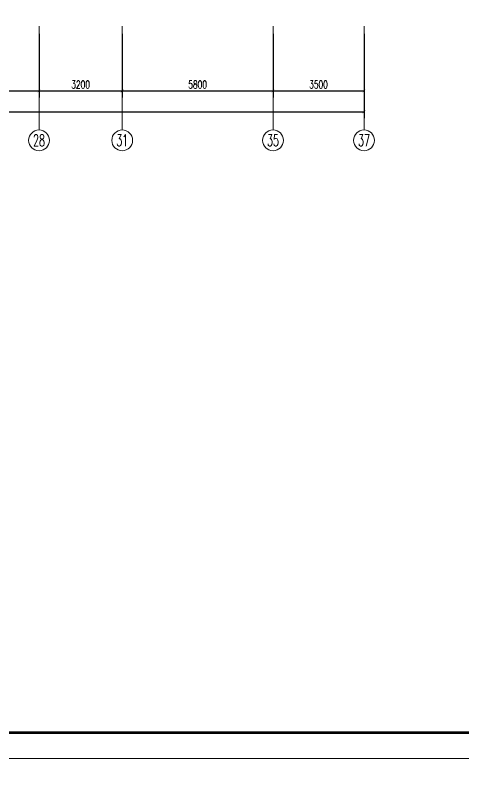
# Model space of a CAD drawing. Extents: x 3753737 to 4713801, y -857380 to 24339.
# Drawn here: x 4589929 to 4607150, y -748852 to -719756 of the extents above; entities that cross this region are included whole.
import ezdxf
from ezdxf.enums import TextEntityAlignment as Align

# ---------------------------------------------------------------- set-up
doc = ezdxf.new("R2010")
doc.units = 0
doc.header["$LTSCALE"] = 1000
doc.header["$MEASUREMENT"] = 0
doc.layers.get('0').update_dxf_attribs({"linetype": 'CONTINUOUS'})
doc.layers.get('Defpoints').update_dxf_attribs({"linetype": 'CONTINUOUS'})
doc.layers.add('!!电气', color=1, linetype='CONTINUOUS')
for name, color, linetype, lineweight in [('AXIS', 114, 'CONTINUOUS', 20), ('AXIS_TEXT', 7, 'CONTINUOUS', 20), ('图框', 147, 'CONTINUOUS', 20)]:
    doc.layers.add(name, color=color, linetype=linetype, lineweight=lineweight)
doc.styles.add('_TCH_AXIS', font='COMPLEX', dxfattribs={"bigfont": 'GBCBIG'})
doc.styles.add('_TCH_DIM_T3', font='SIMPLEX.shx', dxfattribs={"width": 0.705882, "bigfont": 'GBCBIG.shx'})
doc.styles.add('COMPLEX', font='COMPLEX')
doc.dimstyles.new('_TCH_ARCH&&100', dxfattribs={"dimtxt": 297.5, "dimasz": 100, "dimexe": 250, "dimexo": 300, "dimgap": 100, "dimtad": 1, "dimdec": 0, "dimzin": 0, "dimdsep": 46, "dimtxsty": '_TCH_DIM_T3', "dimblk": 'ARCHTICK', "dimcen": 0.09, "dimclrt": 7, "dimazin": 2, "dimtfac": 1, "dimtdec": 0, "dimtix": 1, "dimtmove": 2, "dimatfit": 3, "dimfxl": 1, "dimtolj": 1, "dimtzin": 0, "dimarcsym": 0})

# ---------------------------------------------------------------- blocks, each defined once
blk = doc.blocks.new('_ArchTick')
at = {"color": 0, "linetype": 'ByBlock', "const_width": 0.15}
blk.add_lwpolyline([(-0.5, -0.5), (0.5, 0.5)], dxfattribs=at)
blk = doc.blocks.new('*D665')
at = {"layer": 'AXIS', "color": 0, "lineweight": -2, "transparency": 16777216}
for p, q in [((0, -2300), (0, -5550)), ((50000, -2300), (50000, -5550)), ((0, -5300), (50000, -5300))]:
    blk.add_line(p, q, dxfattribs=at)
at = {"layer": 'Defpoints', "color": 0, "transparency": 16777216}
for p in [(0, -2000), (50000, -2000), (50000, -5300)]:
    blk.add_point(p, dxfattribs=at)
at = {"layer": 'AXIS', "color": 0, "lineweight": -2, "transparency": 16777216, "xscale": 100, "yscale": 100, "zscale": 100, "rotation": 180}
blk.add_blockref('_ArchTick', (0, -5300), dxfattribs=at)
at = {"layer": 'AXIS', "color": 0, "lineweight": -2, "transparency": 16777216, "xscale": 100, "yscale": 100, "zscale": 100}
blk.add_blockref('_ArchTick', (50000, -5300), dxfattribs=at)
at = {"layer": 'AXIS', "color": 7, "transparency": 16777216, "insert": (25000, -5051), "char_height": 297.5, "attachment_point": 5, "style": '_TCH_DIM_T3'}
blk.add_mtext('\\A1;50000', dxfattribs=at)
blk = doc.blocks.new('*D672')
at = {"layer": 'AXIS', "color": 0, "lineweight": -2, "transparency": 16777216}
for p, q in [((46500, -2300), (46500, -4750)), ((50000, -2300), (50000, -4750)), ((46500, -4500), (50000, -4500))]:
    blk.add_line(p, q, dxfattribs=at)
at = {"layer": 'Defpoints', "color": 0, "transparency": 16777216}
for p in [(46500, -2000), (50000, -2000), (50000, -4500)]:
    blk.add_point(p, dxfattribs=at)
at = {"layer": 'AXIS', "color": 0, "lineweight": -2, "transparency": 16777216, "xscale": 100, "yscale": 100, "zscale": 100, "rotation": 180}
blk.add_blockref('_ArchTick', (46500, -4500), dxfattribs=at)
at = {"layer": 'AXIS', "color": 0, "lineweight": -2, "transparency": 16777216, "xscale": 100, "yscale": 100, "zscale": 100}
blk.add_blockref('_ArchTick', (50000, -4500), dxfattribs=at)
at = {"layer": 'AXIS', "color": 7, "transparency": 16777216, "insert": (48250, -4251), "char_height": 297.5, "attachment_point": 5, "style": '_TCH_DIM_T3'}
blk.add_mtext('\\A1;3500', dxfattribs=at)
blk = doc.blocks.new('*D673')
at = {"layer": 'AXIS', "color": 0, "lineweight": -2, "transparency": 16777216}
for p, q in [((40700, -2300), (40700, -4750)), ((46500, -2300), (46500, -4750)), ((40700, -4500), (46500, -4500))]:
    blk.add_line(p, q, dxfattribs=at)
at = {"layer": 'Defpoints', "color": 0, "transparency": 16777216}
for p in [(40700, -2000), (46500, -2000), (46500, -4500)]:
    blk.add_point(p, dxfattribs=at)
at = {"layer": 'AXIS', "color": 0, "lineweight": -2, "transparency": 16777216, "xscale": 100, "yscale": 100, "zscale": 100, "rotation": 180}
blk.add_blockref('_ArchTick', (40700, -4500), dxfattribs=at)
at = {"layer": 'AXIS', "color": 0, "lineweight": -2, "transparency": 16777216, "xscale": 100, "yscale": 100, "zscale": 100}
blk.add_blockref('_ArchTick', (46500, -4500), dxfattribs=at)
at = {"layer": 'AXIS', "color": 7, "transparency": 16777216, "insert": (43600, -4251), "char_height": 297.5, "attachment_point": 5, "style": '_TCH_DIM_T3'}
blk.add_mtext('\\A1;5800', dxfattribs=at)
blk = doc.blocks.new('*D674')
at = {"layer": 'AXIS', "color": 0, "lineweight": -2, "transparency": 16777216}
for p, q in [((37500, -2300), (37500, -4750)), ((40700, -2300), (40700, -4750)), ((37500, -4500), (40700, -4500))]:
    blk.add_line(p, q, dxfattribs=at)
at = {"layer": 'Defpoints', "color": 0, "transparency": 16777216}
for p in [(37500, -2000), (40700, -2000), (40700, -4500)]:
    blk.add_point(p, dxfattribs=at)
at = {"layer": 'AXIS', "color": 0, "lineweight": -2, "transparency": 16777216, "xscale": 100, "yscale": 100, "zscale": 100, "rotation": 180}
blk.add_blockref('_ArchTick', (37500, -4500), dxfattribs=at)
at = {"layer": 'AXIS', "color": 0, "lineweight": -2, "transparency": 16777216, "xscale": 100, "yscale": 100, "zscale": 100}
blk.add_blockref('_ArchTick', (40700, -4500), dxfattribs=at)
at = {"layer": 'AXIS', "color": 7, "transparency": 16777216, "insert": (39100, -4251), "char_height": 297.5, "attachment_point": 5, "style": '_TCH_DIM_T3'}
blk.add_mtext('\\A1;3200', dxfattribs=at)
blk = doc.blocks.new('*D675')
at = {"layer": 'AXIS', "color": 0, "lineweight": -2, "transparency": 16777216}
for p, q in [((34300, -2300), (34300, -4750)), ((37500, -2300), (37500, -4750)), ((34300, -4500), (37500, -4500))]:
    blk.add_line(p, q, dxfattribs=at)
at = {"layer": 'Defpoints', "color": 0, "transparency": 16777216}
for p in [(34300, -2000), (37500, -2000), (37500, -4500)]:
    blk.add_point(p, dxfattribs=at)
at = {"layer": 'AXIS', "color": 0, "lineweight": -2, "transparency": 16777216, "xscale": 100, "yscale": 100, "zscale": 100, "rotation": 180}
blk.add_blockref('_ArchTick', (34300, -4500), dxfattribs=at)
at = {"layer": 'AXIS', "color": 0, "lineweight": -2, "transparency": 16777216, "xscale": 100, "yscale": 100, "zscale": 100}
blk.add_blockref('_ArchTick', (37500, -4500), dxfattribs=at)
at = {"layer": 'AXIS', "color": 7, "transparency": 16777216, "insert": (35900, -4251), "char_height": 297.5, "attachment_point": 5, "style": '_TCH_DIM_T3'}
blk.add_mtext('\\A1;3200', dxfattribs=at)
blk = doc.blocks.new('_AXISO')
blk.add_circle((0, 0), 0.5)
at = {"layer": 'AXIS_TEXT', "style": 'COMPLEX', "width": 1.041667}
blk.add_attdef('A', text='', height=0.56, dxfattribs=at).set_placement((-0.25, -0.28), (0.25, -0.28), align=Align.FIT)
blk = doc.blocks.new('A$C1F33016B')
at = {"layer": 'AXIS'}
for p, q in [((37500, -2000.1), (37500, -6000.1)), ((40700, -2000.1), (40700, -6000.1)), ((46500, -2000), (46500, -6000)), ((50000, -2000), (50000, -6000))]:
    blk.add_line(p, q, dxfattribs=at)
ref = blk.add_blockref('_AXISO', (37500, -6400.1), dxfattribs=dict(at, xscale=800, yscale=800, zscale=800))
ref.add_attrib('A', '28', dxfattribs={"layer": 'AXIS_TEXT', "height": 452.55, "style": '_TCH_AXIS', "width": 0.617647}).set_placement((37273.7, -6626.3), (37726.3, -6626.3), align=Align.FIT)
ref = blk.add_blockref('_AXISO', (40700, -6400.1), dxfattribs=dict(at, xscale=800, yscale=800, zscale=800))
ref.add_attrib('A', '31', dxfattribs={"layer": 'AXIS_TEXT', "height": 452.55, "style": '_TCH_AXIS', "width": 0.75}).set_placement((40473.7, -6626.3), (40926.3, -6626.3), align=Align.FIT)
ref = blk.add_blockref('_AXISO', (46500, -6400), dxfattribs=dict(at, xscale=800, yscale=800, zscale=800))
ref.add_attrib('A', '35', dxfattribs={"layer": 'AXIS_TEXT', "height": 452.55, "style": '_TCH_AXIS', "width": 0.636364}).set_placement((46273.7, -6626.3), (46726.3, -6626.3), align=Align.FIT)
ref = blk.add_blockref('_AXISO', (50000, -6400), dxfattribs=dict(at, xscale=800, yscale=800, zscale=800))
ref.add_attrib('A', '37', dxfattribs={"layer": 'AXIS_TEXT', "height": 452.55, "style": '_TCH_AXIS', "width": 0.636364}).set_placement((49773.7, -6626.3), (50226.3, -6626.3), align=Align.FIT)
for p1, p2, distance, text, picture, middle in [((0, -2000), (50000, -2000), -3300, '50000', '*D665', (25000, -5051.2)), ((34300, -2000), (37500, -2000), -2500, '3200', '*D675', (35900, -4251.2)), ((37500, -2000), (40700, -2000), -2500, '3200', '*D674', (39100, -4251.2)), ((40700, -2000), (46500, -2000), -2500, '5800', '*D673', (43600, -4251.2)), ((46500, -2000), (50000, -2000), -2500, '3500', '*D672', (48250, -4251.2))]:
    dim = blk.add_aligned_dim(p1=p1, p2=p2, distance=distance, text=text, dimstyle='_TCH_ARCH&&100', dxfattribs=at)
    dim.commit()
    dim.dimension.update_dxf_attribs({"geometry": picture, "text_midpoint": middle})

msp = doc.modelspace()

# ---------------------------------------------------------------- linework, layer by layer
at = {"layer": '图框'}
for points in [[(4539046.2, -688977.2), (4623146.2, -688977.2), (4623146.2, -748377.2), (4539046.2, -748377.2)], [(4539046.2, -748377.2), (4623146.2, -748377.2), (4623146.2, -807777.2), (4539046.2, -807777.2)]]:
    msp.add_lwpolyline(points, close=True, dxfattribs=at)
at = {"layer": '图框', "const_width": 100}
msp.add_lwpolyline([(4622146.2, -747377.2), (4622146.2, -689977.2), (4541546.2, -689977.2), (4541546.2, -747377.2)], close=True, dxfattribs=at)

# ---------------------------------------------------------------- next in the draw order: block references
at = {"layer": '!!电气'}
msp.add_blockref('A$C1F33016B', (4553348.6, -718177), dxfattribs=at)

doc.saveas('drawing.dxf')
